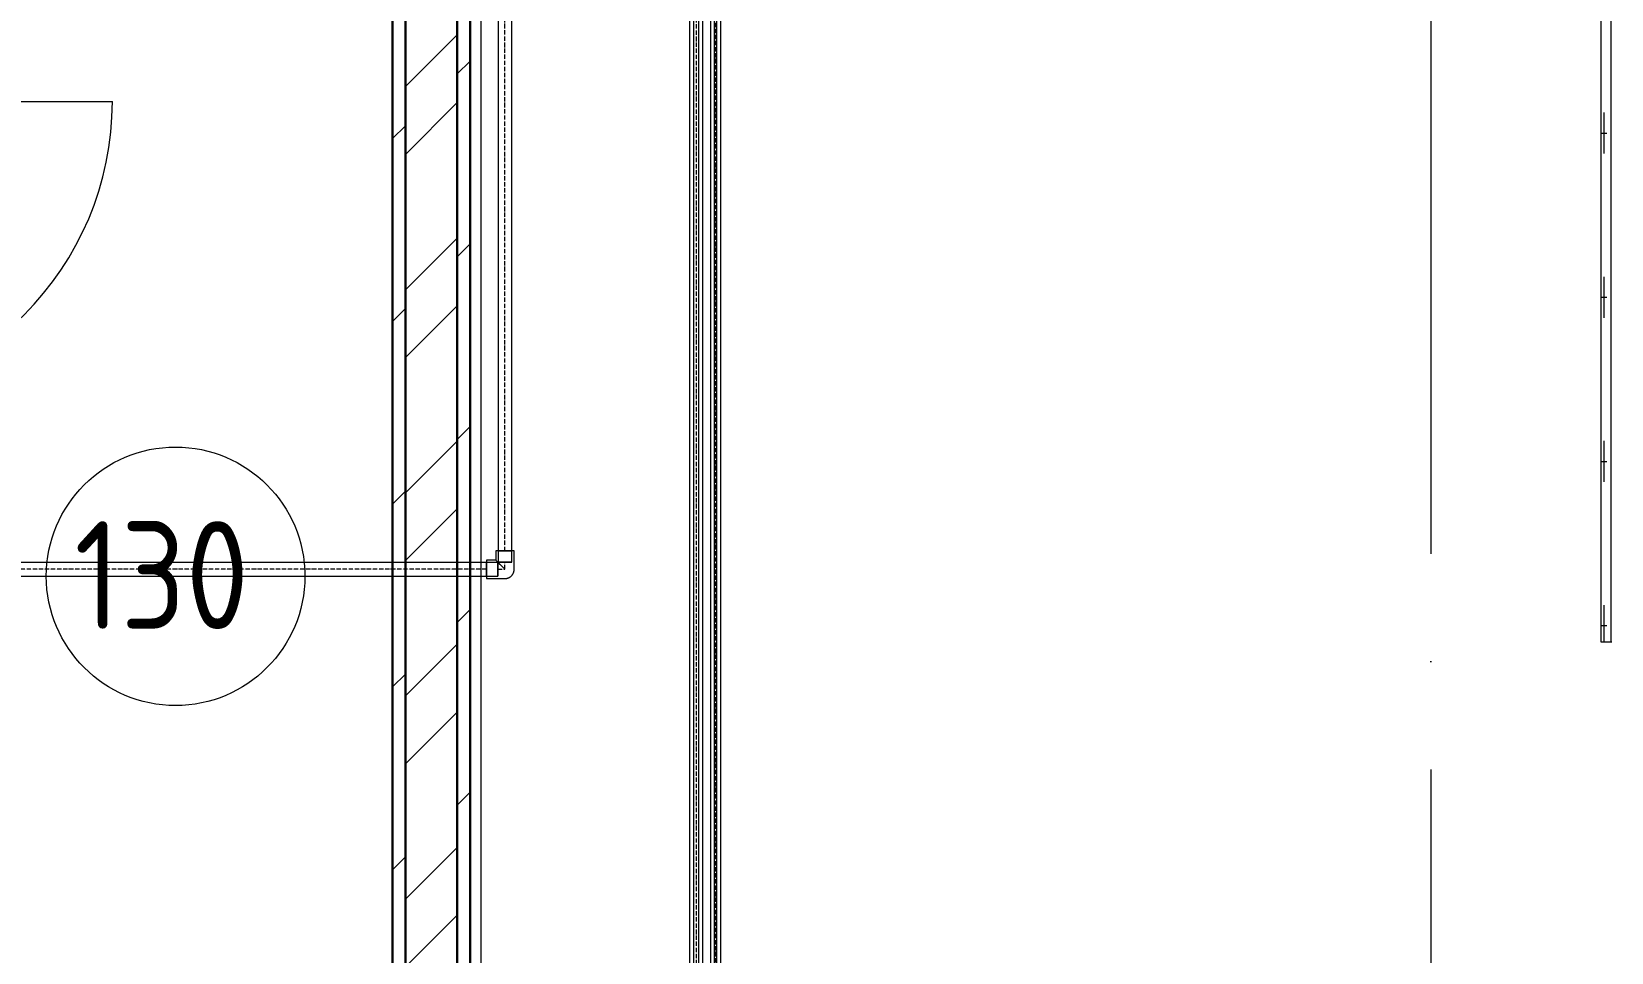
# Model space of a CAD drawing. Header units: millimetres. Extents: x -88595 to 880822, y -1054509 to -148035.
# Drawn here: x 199036 to 202702, y -273277 to -271140 of the extents above; entities that cross this region are included whole.
import ezdxf

# ---------------------------------------------------------------- set-up
doc = ezdxf.new("R2010")
doc.units = ezdxf.units.MM
doc.linetypes.add('$0$ADSK_Осевая', pattern=[14, 10, -2, 0, -2])
doc.linetypes.add('ADSK_Линия сетки', pattern=[25, 20, -2.5, 0, -2.5])
for name, color, linetype, lineweight in [('Двери', 7, 'Continuous', 9), ('Изоляция', 7, 'Continuous', 18), ('Марки помещений', 7, 'Continuous', 20), ('Оборудование', 7, 'Continuous', 18), ('Ограждение', 7, 'Continuous', 9), ('Оси', 7, 'Continuous', 9), ('Стены наружные', 7, 'Continuous', 18), ('Трубопровод', 7, 'Continuous', 18), ('Трубопроводы', 7, 'Continuous', 18)]:
    doc.layers.add(name, color=color, linetype=linetype, lineweight=lineweight)
doc.styles.add('GOST Common_3', font='GOST_Common.ttf', dxfattribs={"width": 0.9, "height": 2.5})
pattern_1 = [(0, (215928.69, 665702.34), (190.5, 190.5), [95.25, -285.75]), (90, (215976.31, 665654.71), (-190.5, 190.5), [95.25, -285.75])]

# ---------------------------------------------------------------- blocks, each defined once
blk = doc.blocks.new('$0$ADSK_Полипропилен_Отвод - Универсальный-3258870-В_Координация_1 этаж ОВ3')
at = {"layer": 'Трубопроводы', "color": 24, "true_color": 0xa52900}
for p, q in [((-21.5, 42.5), (-21.5, 21.5)), ((21.5, 42.5), (-21.5, 42.5)), ((21.5, 42.5), (-21.5, 42.5)), ((-16, 42.5), (-16, 16.5)), ((-16, 42.5), (0, 42.5)), ((0, 42.5), (16, 42.5)), ((16, 16.5), (16, 42.5)), ((21.5, 0), (21.5, 42.5)), ((-21.5, 21.5), (-42.5, 21.5)), ((-42.5, 21.5), (-42.5, -21.5)), ((-42.5, 21.5), (-42.5, -21.5)), ((-16.5, 16), (-42.5, 16)), ((-42.5, 0), (-42.5, 16)), ((-16.5, 16), (-16.5, 0)), ((-16.5, 0), (-16.5, -16)), ((0, 16.5), (-16, 16.5)), ((16, 16.5), (0, 16.5)), ((-42.5, -16), (-42.5, 0)), ((-42.5, -16), (-16.5, -16)), ((-42.5, -21.5), (0, -21.5))]:
    blk.add_line(p, q, dxfattribs=at)
at = {"layer": 'Трубопроводы', "color": 24, "true_color": 0xa52900, "flags": 128}
blk.add_lwpolyline([(0, -21.5), (0.9, -21.5), (1.7, -21.4), (2.6, -21.3), (3.4, -21.2), (4.3, -21.1), (5.1, -20.9), (5.9, -20.7), (6.8, -20.4), (7.6, -20.1), (8.4, -19.8), (9.2, -19.5), (9.9, -19.1), (10.7, -18.7), (11.4, -18.2), (12.1, -17.7), (12.8, -17.2), (13.5, -16.7), (14.2, -16.2), (14.8, -15.6), (15.4, -15), (16, -14.4), (16.6, -13.7), (17.1, -13), (17.6, -12.3), (18.1, -11.6), (18.5, -10.9), (19, -10.1), (19.4, -9.4), (19.7, -8.6), (20, -7.8), (20.3, -7), (20.6, -6.2), (20.8, -5.3), (21, -4.5), (21.2, -3.7), (21.3, -2.8), (21.4, -1.9), (21.5, -1.1), (21.5, -0.2), (21.5, 0)], dxfattribs=at)
at = {"layer": 'Трубопроводы', "color": 24, "true_color": 0xa52900}
for points, knots in [([(0, 0), (-1.2, 1.2), (-3.6, 3.6), (-6.6, 6.6), (-8.9, 8.9), (-10.6, 10.6), (-12, 12), (-13.1, 13.1), (-13.9, 13.9), (-14.6, 14.6), (-15.4, 15.4), (-16.1, 16.1), (-16.8, 16.8), (-17.5, 17.5), (-18.1, 18.1), (-18.7, 18.7), (-19.2, 19.2), (-19.7, 19.7), (-20.3, 20.3), (-20.9, 20.9), (-21.4, 21.4), (-21.5, 21.5), (-21.5, 21.5)], [0, 0, 0, 0, 0.125, 0.25, 0.3125, 0.375, 0.4375, 0.46875, 0.5, 0.53125, 0.5625, 0.59375, 0.625, 0.65625, 0.6875, 0.71875, 0.75, 0.78125, 0.8125, 0.875, 0.9375, 1, 1, 1, 1]), ([(-21.5, 21.5), (-21.5, 21.5), (-21.4, 21.4), (-20.9, 20.9), (-20.3, 20.3), (-19.7, 19.7), (-19.2, 19.2), (-18.7, 18.7), (-18.1, 18.1), (-17.5, 17.5), (-16.8, 16.8), (-16.1, 16.1), (-15.4, 15.4), (-14.6, 14.6), (-13.9, 13.9), (-13.1, 13.1), (-12, 12), (-10.6, 10.6), (-8.9, 8.9), (-6.6, 6.6), (-3.6, 3.6), (-1.2, 1.2), (0, 0)], [0, 0, 0, 0, 0.0625, 0.125, 0.1875, 0.21875, 0.25, 0.28125, 0.3125, 0.34375, 0.375, 0.40625, 0.4375, 0.46875, 0.5, 0.53125, 0.5625, 0.625, 0.6875, 0.75, 0.875, 1, 1, 1, 1])]:
    blk.add_open_spline(points, degree=3, knots=knots, dxfattribs=at)
blk = doc.blocks.new('FP_74-План 1 этажа смеж копия 1')
at = {"layer": 'Ограждение'}
for p, q in [((22886.5, -5762.6), (22886.5, -5667.4)), ((22879, -5715), (22886.8, -5715)), ((22886.8, -5715), (22892.4, -5715)), ((22886.5, -6143.6), (22886.5, -6048.4)), ((22879, -6096), (22886.8, -6096)), ((22886.8, -6096), (22892.4, -6096)), ((22886.5, -6524.6), (22886.5, -6429.4)), ((22879, -6477), (22886.8, -6477)), ((22886.8, -6477), (22892.4, -6477)), ((22886.5, -6905.6), (22886.5, -6810.4)), ((22879, -6858), (22886.8, -6858)), ((22886.8, -6858), (22892.4, -6858)), ((22886.5, -7286.6), (22886.5, -7191.4)), ((22879, -7239), (22886.8, -7239)), ((22886.8, -7239), (22892.4, -7239)), ((22886.5, -7667.6), (22886.5, -7572.4)), ((22879, -7620), (22886.8, -7620)), ((22886.8, -7620), (22892.4, -7620)), ((22886.5, -8048.6), (22886.5, -7953.4)), ((22879, -8001), (22886.8, -8001)), ((22886.8, -8001), (22892.4, -8001)), ((22886.5, -8429.6), (22886.5, -8334.4)), ((22879, -8382), (22886.8, -8382)), ((22886.8, -8382), (22892.4, -8382)), ((22886.5, -8810.6), (22886.5, -8715.4)), ((22879, -8763), (22886.8, -8763)), ((22886.8, -8763), (22892.4, -8763)), ((22886.5, -9191.6), (22886.5, -9096.4)), ((22879, -9144), (22886.8, -9144)), ((22886.8, -9144), (22892.4, -9144)), ((22886.5, -9572.6), (22886.5, -9477.4)), ((22879, -9525), (22886.8, -9525)), ((22886.8, -9525), (22892.4, -9525)), ((22886.5, -9944.7), (22886.5, -9858.4)), ((22879, -9906), (22886.8, -9906)), ((22886.8, -9906), (22892.4, -9906))]:
    blk.add_line(p, q, dxfattribs=at)
blk = doc.blocks.new('1 этаж')
at = {"layer": 'Ограждение'}
h = blk.add_hatch(dxfattribs=at)
h.set_pattern_fill('FP_34', color=256, style=0, pattern_type=2)
h.set_pattern_definition(pattern_1)
h.paths.add_polyline_path([(236182.7, 654017.6), (236184.7, 654019.6), (236184.7, 660230.6), (236182.7, 660232.6), (236182.7, 654580.8)])
h = blk.add_hatch(dxfattribs=at)
h.set_pattern_fill('FP_34', color=256, style=0, pattern_type=2)
h.set_pattern_definition(pattern_1)
h.paths.add_polyline_path([(238832.7, 655757.6), (238832.7, 660232.6), (238830.7, 660230.6), (238830.7, 655757.6)])
at = {"layer": 'Двери'}
blk.add_line((234665.2, 657012.6), (235352.7, 657012.6), dxfattribs=at)
blk.add_arc((234652.7, 657012.6), 700, 270, 0, dxfattribs=at)
at = {"layer": 'Марки помещений'}
blk.add_circle((235499.4, 655910.6), 300, dxfattribs=at)
at = {"layer": 'Ограждение'}
for p, q in [((236184.7, 654019.6), (236184.7, 660230.6)), ((236207.7, 660207.6), (236207.7, 654617.6)), ((238807.7, 655757.6), (238807.7, 660207.6)), ((238830.7, 660230.6), (238830.7, 655757.6)), ((238830.7, 655757.6), (238807.7, 655757.6)), ((238832.7, 655757.6), (238830.7, 655757.6))]:
    blk.add_line(p, q, dxfattribs=at)
at = {"layer": 'Оси', "linetype": 'ADSK_Линия сетки', "ltscale": 100}
blk.add_line((238412.7, 662962.6), (238412.7, 631836.5), dxfattribs=at)
at = {"layer": 'Стены наружные', "lineweight": 30}
for p, q in [((236032.7, 660262.6), (236032.7, 653987.6)), ((236152.7, 653987.6), (236152.7, 660262.6)), ((236002.7, 660232.6), (236002.7, 654017.6)), ((236182.7, 654017.6), (236182.7, 660232.6))]:
    blk.add_line(p, q, dxfattribs=at)
at = {"layer": 'Стены наружные', "linetype": 'Continuous', "lineweight": 9}
for p, q in [((236032.7, 657047.1), (236152.7, 657167.1)), ((236152.7, 657076.4), (236182.7, 657106.4)), ((236032.7, 656889.9), (236152.7, 657009.9)), ((236002.7, 656926.4), (236032.7, 656956.4)), ((236032.7, 656575.6), (236152.7, 656695.6)), ((236152.7, 656652.1), (236182.7, 656682.1)), ((236032.7, 656418.5), (236152.7, 656538.5)), ((236002.7, 656502.1), (236032.7, 656532.1)), ((236152.7, 656227.9), (236182.7, 656257.9)), ((236032.7, 656104.2), (236152.7, 656224.2)), ((236002.7, 656077.9), (236032.7, 656107.9)), ((236032.7, 655947), (236152.7, 656067)), ((236152.7, 655803.6), (236182.7, 655833.6)), ((236032.7, 655632.7), (236152.7, 655752.7)), ((236002.7, 655653.6), (236032.7, 655683.6)), ((236032.7, 655475.5), (236152.7, 655595.5)), ((236152.7, 655379.3), (236182.7, 655409.3)), ((236002.7, 655229.3), (236032.7, 655259.3)), ((236032.7, 655161.2), (236152.7, 655281.2)), ((236032.7, 655004.1), (236152.7, 655124.1))]:
    blk.add_line(p, q, dxfattribs=at)
at = {"layer": 'Ограждение'}
blk.add_blockref('FP_74-План 1 этажа смеж копия 1', (215928.7, 665702.3), dxfattribs=at)
at = {"layer": 'Марки помещений', "style": 'GOST Common_3', "width": 0.9}
blk.add_text('130', height=250, dxfattribs=at).set_placement((235264.5, 655788.3))

msp = doc.modelspace()

# ---------------------------------------------------------------- linework, layer by layer
at = {"layer": 'Изоляция', "color": 190, "true_color": 0x8000ff}
for p, q in [((200611.1, -269187.5), (200611.1, -275868.4)), ((200635.4, -275868.4), (200635.4, -269187.5))]:
    msp.add_line(p, q, dxfattribs=at)
at = {"layer": 'Изоляция', "color": 134, "true_color": 0x00a6a6}
for p, q in [((200562.9, -269233.4), (200562.9, -275791.1)), ((200593.6, -275791.1), (200593.6, -269233.4))]:
    msp.add_line(p, q, dxfattribs=at)
at = {"layer": 'Трубопровод', "color": 190, "true_color": 0x8000ff}
for p, q in [((200620.1, -269187.5), (200620.1, -275868.4)), ((200626.4, -275868.4), (200626.4, -269187.5))]:
    msp.add_line(p, q, dxfattribs=at)
at = {"layer": 'Трубопровод', "color": 190, "linetype": '$0$ADSK_Осевая', "true_color": 0x8000ff}
msp.add_line((200623.3, -269187.5), (200623.3, -275868.4), dxfattribs=at)
msp.add_line((200623.3, -269187.5), (200623.3, -275868.4), dxfattribs=at)
at = {"layer": 'Трубопровод', "color": 134, "true_color": 0x00a6a6}
for p, q in [((200571.9, -269233.4), (200571.9, -275791.1)), ((200584.6, -275791.1), (200584.6, -269233.4))]:
    msp.add_line(p, q, dxfattribs=at)
at = {"layer": 'Трубопровод', "color": 134, "linetype": '$0$ADSK_Осевая', "true_color": 0x00a6a6}
msp.add_line((200578.3, -269233.4), (200578.3, -275791.1), dxfattribs=at)
msp.add_line((200578.3, -269233.4), (200578.3, -275791.1), dxfattribs=at)
at = {"layer": 'Трубопровод', "color": 24, "true_color": 0xa52900}
for p, q in [((200118.3, -269276.6), (200118.3, -272345.2)), ((200150.3, -272345.2), (200150.3, -269276.6)), ((200091.8, -272371.7), (196768.7, -272371.7)), ((200117.8, -272403.7), (200117.8, -272371.7)), ((200118.3, -272371.2), (200150.3, -272371.2)), ((196768.7, -272403.7), (200091.8, -272403.7))]:
    msp.add_line(p, q, dxfattribs=at)
at = {"layer": 'Трубопровод', "color": 24, "linetype": '$0$ADSK_Осевая', "true_color": 0xa52900}
for p, q in [((200134.3, -272345.2), (200134.3, -269276.6)), ((200091.8, -272387.7), (196768.7, -272387.7)), ((200091.8, -272387.7), (196768.7, -272387.7))]:
    msp.add_line(p, q, dxfattribs=at)
at = {"layer": 'Трубопроводы', "color": 24, "linetype": '$0$ADSK_Осевая', "true_color": 0xa52900}
for p, q in [((200117.8, -272387.7), (200134.3, -272387.7)), ((200134.3, -272387.7), (200134.3, -272371.2))]:
    msp.add_line(p, q, dxfattribs=at)

# ---------------------------------------------------------------- block references
at = {"layer": 'Оборудование', "color": 5, "true_color": 0x0000ff}
msp.add_blockref('1 этаж', (-36129.5, -928314.5), dxfattribs=at)
at = {"layer": 'Трубопроводы', "color": 24, "true_color": 0xa52900}
msp.add_blockref('$0$ADSK_Полипропилен_Отвод - Универсальный-3258870-В_Координация_1 этаж ОВ3', (200134.3, -272387.7), dxfattribs=at)

doc.saveas('drawing.dxf')
